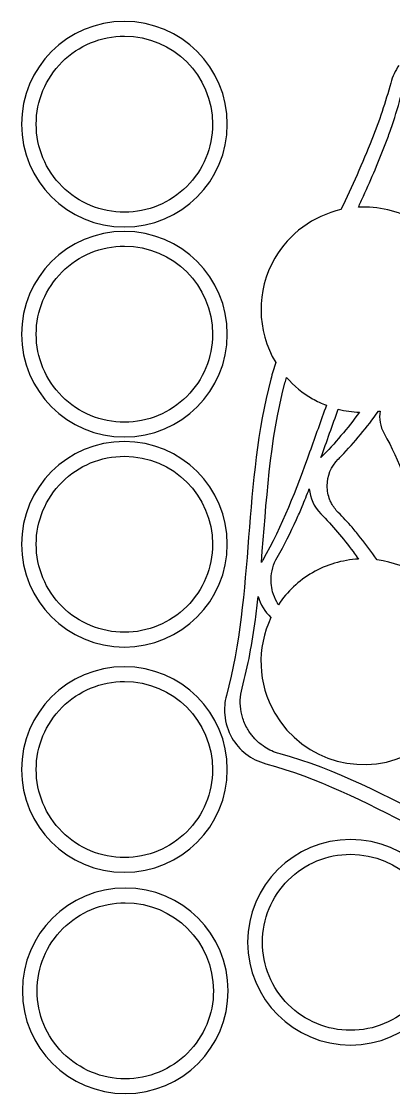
# Model space of a CAD drawing. Extents: x 29 to 400, y 43 to 406.
# Drawn here: x 29.5 to 155.5, y 42.7 to 406.3 of the extents above; entities that cross this region are included whole.
import ezdxf

# ---------------------------------------------------------------- set-up
doc = ezdxf.new("R2010")
doc.units = 0
doc.layers.add('fond_petit_avec_fusion_des_photos', color=7, linetype='CONTINUOUS')
doc.layers.add('rondelles', color=7, linetype='CONTINUOUS')

msp = doc.modelspace()

# ---------------------------------------------------------------- linework, layer by layer
at = {"layer": 'fond_petit_avec_fusion_des_photos', "color": 7}
for p, q in [((148.140745, 366.255608), (148.140745, 366.255044)), ((119.244401, 285.59297), (119.244401, 285.592984)), ((136.784072, 274.802392), (136.784072, 274.802392)), ((150.96407, 274.144281), (150.964084, 274.143138)), ((127.080478, 260.250309), (127.080478, 260.249744)), ((137.75585, 258.864581), (137.75585, 258.865145)), ((126.952045, 247.773566), (126.952045, 247.774102)), ((109.628398, 211.296341), (109.628452, 211.296877)), ((115.916716, 209.434888), (115.916716, 209.434888)), ((98.298756, 171.106655), (98.298756, 171.106655)), ((108.043102, 163.531331), (108.043102, 163.531331)), ((109.915043, 161.670978), (109.914478, 161.670978)), ((111.317349, 160.581205), (111.316784, 160.581205)), ((116.196169, 158.157509), (116.195605, 158.157509))]:
    msp.add_line(p, q, dxfattribs=at)
for points in [[(157.331709, 391.419688), (156.091783, 389.651661), (155.133777, 387.637309), (154.540907, 385.42467)], [(154.540907, 385.42467), (152.800025, 378.927606), (150.610799, 372.553493), (148.140745, 366.255608)], [(154.543153, 369.718907), (155.784934, 373.302613), (156.91124, 376.917555), (157.890684, 380.572886)], [(152.885648, 365.127834), (153.457569, 366.65285), (154.010961, 368.183034), (154.543153, 369.718907)], [(148.140745, 366.255044), (144.995852, 358.236569), (141.394646, 350.342483), (137.688049, 342.478375)], [(145.292106, 347.02758), (148.012483, 353.009029), (150.597972, 359.027776), (152.885648, 365.127834)], [(143.583891, 343.314041), (144.157776, 344.550721), (144.728384, 345.788091), (145.292106, 347.02758)], [(137.688049, 342.478375), (128.23645, 340.333358), (120.104559, 334.350226), (115.244217, 325.965067)], [(162.862093, 338.724072), (157.015405, 342.086899), (150.318687, 343.681328), (143.583891, 343.314041)], [(115.244217, 325.965067), (108.934593, 315.00309), (109.057789, 301.483406), (115.566128, 290.638231)], [(115.566128, 290.638231), (114.986068, 288.762915), (114.437849, 286.878735), (113.93012, 284.983863)], [(113.93012, 284.983863), (104.653199, 250.361967), (108.163899, 212.344091), (98.879189, 177.693129)], [(110.718202, 222.773167), (112.464413, 243.330886), (113.464856, 264.080753), (118.721849, 283.700094)], [(118.721849, 283.700094), (118.891233, 284.332243), (119.066355, 284.963162), (119.244401, 285.59297)], [(119.244401, 285.592984), (121.74784, 282.71457), (124.706779, 280.266601), (128.003213, 278.346705)], [(128.003213, 278.346705), (129.529411, 277.482367), (131.118669, 276.734449), (132.757443, 276.109324)], [(132.757443, 276.109324), (130.827478, 270.844917), (128.973447, 265.536884), (127.080478, 260.250309)], [(130.919141, 258.420826), (132.883337, 263.87648), (134.79338, 269.363007), (136.784072, 274.802392)], [(143.955934, 273.734689), (139.906993, 268.336444), (135.642646, 263.151121), (130.919141, 258.420826)], [(136.784072, 274.802392), (139.131077, 274.198149), (141.534697, 273.840313), (143.955934, 273.734689)], [(137.75585, 258.865145), (142.334451, 263.573224), (146.462423, 268.727367), (150.397972, 274.072071)], [(150.397972, 274.072071), (150.586865, 274.094596), (150.775571, 274.118667), (150.96407, 274.144281)], [(150.964084, 274.143138), (150.498691, 271.621956), (150.894875, 268.927132), (152.283143, 266.522587)], [(152.283143, 266.522587), (162.90213, 248.129948), (165.574401, 225.241785), (176.173364, 206.883853)], [(127.080478, 260.249744), (122.550535, 247.598811), (117.787191, 235.078039), (111.170201, 223.61708)], [(136.770827, 257.865779), (137.10138, 258.196329), (137.429926, 258.529442), (137.75585, 258.864581)], [(133.007681, 248.80876), (133.00767, 252.082752), (134.262117, 255.357066), (136.770827, 257.865779)], [(124.533313, 241.791226), (125.36514, 243.770882), (126.168745, 245.76628), (126.952045, 247.773566)], [(126.952045, 247.774102), (127.195484, 244.690246), (128.498408, 241.673039), (130.867325, 239.304128)], [(133.948605, 243.993894), (133.321408, 245.535174), (133.007679, 247.171758), (133.007681, 248.80876)], [(134.477771, 242.857289), (134.281774, 243.229156), (134.105404, 243.608576), (133.948605, 243.993894)], [(122.611224, 237.365518), (123.269643, 238.830559), (123.909441, 240.306485), (124.533313, 241.791226)], [(136.770827, 239.752294), (135.830062, 240.693054), (135.065764, 241.741684), (134.477771, 242.857289)], [(116.093105, 224.518345), (118.491181, 228.671931), (120.635962, 232.970401), (122.611224, 237.365518)], [(130.867325, 239.304128), (134.82824, 235.343213), (138.413425, 231.013119), (141.786901, 226.475694)], [(141.425289, 234.732376), (139.931191, 236.462114), (138.383806, 238.139312), (136.770827, 239.752294)], [(144.346179, 231.206803), (143.39386, 232.402883), (142.421356, 233.579216), (141.425289, 234.732376)], [(149.848409, 223.822724), (148.075142, 226.34353), (146.250818, 228.814639), (144.346179, 231.206803)], [(141.786901, 226.475694), (142.268826, 225.827492), (142.746849, 225.175073), (143.220612, 224.518881)], [(110.937588, 223.197051), (110.862471, 223.056344), (110.789342, 222.914987), (110.718202, 222.773167)], [(111.170201, 223.61708), (111.089801, 223.477826), (111.012704, 223.337761), (110.937588, 223.197051)], [(114.026597, 217.238445), (114.093312, 219.715233), (114.762638, 222.213913), (116.093105, 224.518345)], [(143.628511, 223.946168), (138.12808, 223.661574), (132.773366, 222.077658), (128.003213, 219.324228)], [(143.220612, 224.518881), (143.357679, 224.32903), (143.492073, 224.136634), (143.628511, 223.946168)], [(149.949834, 223.676651), (149.915801, 223.725123), (149.882482, 223.774289), (149.848409, 223.822724)], [(175.621583, 206.566381), (170.19133, 215.952203), (160.702548, 222.276494), (149.949834, 223.676651)], [(128.003213, 219.324228), (123.385564, 216.641275), (119.446106, 212.933214), (116.488876, 208.486226)], [(114.058567, 215.756779), (114.024162, 216.248613), (114.013254, 216.743086), (114.026597, 217.238445)], [(114.54474, 212.850765), (114.29052, 213.799511), (114.127382, 214.773121), (114.058567, 215.756779)], [(109.181361, 207.351298), (109.338257, 208.66428), (109.486706, 209.979379), (109.628398, 211.296341)], [(109.628452, 211.296877), (110.391281, 208.605409), (111.863886, 206.114572), (113.963207, 204.11785)], [(115.916716, 209.434888), (115.322243, 210.517549), (114.862508, 211.664839), (114.54474, 212.850765)], [(108.684718, 203.419491), (108.859518, 204.72776), (109.024468, 206.038315), (109.181361, 207.351298)], [(116.488876, 208.486226), (116.287773, 208.79684), (116.094039, 209.111969), (115.916716, 209.434888)], [(113.963207, 204.11785), (109.031481, 193.761319), (109.510507, 181.641397), (115.244231, 171.706405)], [(104.206094, 180.219921), (106.240061, 187.810796), (107.635906, 195.56979), (108.684718, 203.419491)], [(103.889144, 172.107133), (103.397849, 174.7156), (103.470843, 177.475959), (104.206094, 180.219921)], [(98.879189, 177.693129), (98.286265, 175.480309), (98.108787, 173.257809), (98.298756, 171.106655)], [(98.298756, 171.106655), (98.54307, 168.341075), (99.39493, 165.693774), (100.75387, 163.34004)], [(104.299247, 170.392858), (104.135372, 170.955666), (103.998319, 171.527476), (103.889144, 172.107133)], [(115.244231, 171.706405), (124.870327, 155.033925), (146.189448, 149.321562), (162.862065, 158.947421)], [(106.014077, 166.375594), (105.285881, 167.636874), (104.708935, 168.98584), (104.299247, 170.392858)], [(106.959411, 164.906063), (106.620891, 165.380818), (106.305356, 165.871094), (106.014077, 166.375594)], [(107.790093, 163.836695), (107.501126, 164.184139), (107.221246, 164.538864), (106.959411, 164.906063)], [(108.043102, 163.531331), (107.956277, 163.631209), (107.874649, 163.735039), (107.790093, 163.836695)], [(100.75387, 163.34004), (103.169915, 159.155334), (107.188872, 155.897304), (112.246709, 154.542073)], [(109.914478, 161.670978), (109.243571, 162.24722), (108.618491, 162.869491), (108.043102, 163.531331)], [(111.316784, 160.581205), (110.829748, 160.922722), (110.362286, 161.286846), (109.915043, 161.670978)], [(116.195605, 158.157509), (114.414213, 158.732283), (112.778709, 159.556598), (111.317349, 160.581205)], [(117.09851, 157.890724), (116.793795, 157.972371), (116.492932, 158.061779), (116.196169, 158.157509)], [(171.182098, 134.254613), (153.476494, 143.266279), (135.91713, 152.848288), (117.09851, 157.890724)], [(112.246709, 154.542073), (146.934163, 145.247592), (177.49557, 121.076642), (212.117548, 111.799743)]]:
    msp.add_open_spline(points, degree=3, dxfattribs=at)
at = {"layer": 'rondelles', "color": 7}
for p, q in [((64.324337, 406.306817), (64.324337, 406.306817)), ((64.324337, 401.30677), (64.324337, 401.30677)), ((64.324337, 335.095216), (64.324337, 335.095216)), ((64.324337, 330.095169), (64.324337, 330.095169)), ((64.324337, 263.833964), (64.324337, 263.833964)), ((64.324337, 258.833917), (64.324337, 258.833917)), ((64.324337, 187.428339), (64.324337, 187.428339)), ((64.324337, 182.428265), (64.324337, 182.428265)), ((140.933495, 128.841885), (140.933495, 128.841885)), ((140.933495, 123.84181), (140.933495, 123.84181)), ((64.627187, 112.395836), (64.627187, 112.395836)), ((64.627187, 107.395762), (64.627187, 107.395762))]:
    msp.add_line(p, q, dxfattribs=at)
for points in [[(64.324337, 406.306817), (45.072326, 406.306809), (29.465485, 390.699981), (29.465462, 371.44797)], [(99.183184, 371.44797), (99.183161, 390.69997), (83.576337, 406.306793), (64.324337, 406.306817)], [(43.210657, 392.561493), (48.810379, 398.161115), (56.405205, 401.306889), (64.324337, 401.30677)], [(64.324337, 401.30677), (80.814866, 401.306705), (94.18306, 387.938498), (94.18311, 371.44797)], [(34.465, 371.44797), (34.465024, 379.367101), (37.610935, 386.961872), (43.210657, 392.561493)], [(29.465462, 371.44797), (29.46549, 352.195962), (45.07233, 336.589139), (64.324337, 336.589131)], [(43.21048, 350.334123), (37.610744, 355.933853), (34.464892, 363.528751), (34.465, 371.44797)], [(64.324337, 336.589131), (83.576334, 336.589154), (99.183156, 352.195973), (99.183184, 371.44797)], [(94.18311, 371.44797), (94.183218, 363.528849), (91.037444, 355.934036), (85.43783, 350.334323)], [(64.324337, 341.588669), (56.405119, 341.588551), (48.810216, 344.734394), (43.21048, 350.334123)], [(85.43783, 350.334323), (79.838215, 344.734609), (72.243458, 341.588701), (64.324337, 341.588669)], [(64.324337, 335.095216), (45.072326, 335.095208), (29.465485, 319.48838), (29.465462, 300.236369)], [(99.183184, 300.236369), (99.183161, 319.488369), (83.576337, 335.095192), (64.324337, 335.095216)], [(43.210657, 321.349892), (48.810379, 326.949514), (56.405205, 330.095288), (64.324337, 330.095169)], [(64.324337, 330.095169), (80.814866, 330.095104), (94.18306, 316.726897), (94.18311, 300.236369)], [(34.465, 300.236369), (34.465024, 308.155501), (37.610935, 315.750271), (43.210657, 321.349892)], [(29.465462, 300.236369), (29.465485, 280.984358), (45.072326, 265.377529), (64.324337, 265.377522)], [(43.210477, 279.122517), (37.61074, 284.722248), (34.46489, 292.317149), (34.465, 300.236369)], [(64.324337, 265.377522), (83.576337, 265.377545), (99.183161, 280.984369), (99.183184, 300.236369)], [(94.18311, 300.236369), (94.18322, 292.317247), (91.037447, 284.722432), (85.437833, 279.122716)], [(64.324337, 270.37706), (56.405117, 270.376942), (48.810214, 273.522785), (43.210477, 279.122517)], [(85.437833, 279.122716), (79.838218, 273.523001), (72.243459, 270.377092), (64.324337, 270.37706)], [(64.324337, 263.833964), (45.072327, 263.833956), (29.465487, 248.227129), (29.465462, 228.975119)], [(99.183184, 228.975119), (99.183159, 248.227118), (83.576336, 263.83394), (64.324337, 263.833964)], [(43.210658, 250.088641), (48.81038, 255.688262), (56.405206, 258.834035), (64.324337, 258.833917)], [(64.324337, 258.833917), (80.814865, 258.833852), (94.183058, 245.465647), (94.18311, 228.975119)], [(34.465, 228.975119), (34.465025, 236.894251), (37.610936, 244.48902), (43.210658, 250.088641)], [(29.465462, 228.975119), (29.465485, 209.723108), (45.072326, 194.11628), (64.324337, 194.116272)], [(43.210477, 207.861267), (37.61074, 213.460999), (34.46489, 221.055899), (34.465, 228.975119)], [(64.324337, 194.116272), (83.576337, 194.116296), (99.183161, 209.723119), (99.183184, 228.975119)], [(94.18311, 228.975119), (94.18322, 221.055997), (91.037447, 213.461182), (85.437833, 207.861467)], [(64.324337, 199.115811), (56.405117, 199.115692), (48.810214, 202.261536), (43.210477, 207.861267)], [(85.437833, 207.861467), (79.838218, 202.261752), (72.243459, 199.115842), (64.324337, 199.115811)], [(64.324337, 187.428339), (45.072315, 187.428332), (29.46547, 171.821486), (29.465462, 152.569464)], [(99.183184, 152.569464), (99.183177, 171.821475), (83.576348, 187.428316), (64.324337, 187.428339)], [(43.210657, 173.682988), (48.810379, 179.282609), (56.405205, 182.428383), (64.324337, 182.428265)], [(64.324337, 182.428265), (80.814866, 182.428199), (94.18306, 169.059993), (94.18311, 152.569464)], [(34.465, 152.569464), (34.465024, 160.488596), (37.610935, 168.083366), (43.210657, 173.682988)], [(29.465462, 152.569464), (29.465501, 133.317464), (45.072337, 117.710653), (64.324337, 117.710645)], [(43.210487, 131.45563), (37.610751, 137.055356), (34.464897, 144.650249), (34.465, 152.569464)], [(64.324337, 117.710645), (83.576326, 117.710668), (99.183145, 133.317475), (99.183184, 152.569464)], [(94.18311, 152.569464), (94.183213, 144.650347), (91.037436, 137.055539), (85.437823, 131.45583)], [(64.324337, 122.710184), (56.405122, 122.710065), (48.810223, 125.855905), (43.210487, 131.45563)], [(85.437823, 131.45583), (79.838209, 125.856121), (72.243454, 122.710215), (64.324337, 122.710184)], [(140.933495, 128.841885), (121.681473, 128.841877), (106.074627, 113.235031), (106.074619, 93.983009)], [(175.792342, 93.983009), (175.792334, 113.23502), (160.185506, 128.841861), (140.933495, 128.841885)], [(119.819814, 115.096533), (125.419536, 120.696154), (133.014363, 123.841928), (140.933495, 123.84181)], [(140.933495, 123.84181), (157.424023, 123.841745), (170.792217, 110.473538), (170.792267, 93.983009)], [(111.074158, 93.983009), (111.074182, 101.902141), (114.220092, 109.496911), (119.819814, 115.096533)], [(64.627187, 112.395836), (45.375165, 112.395828), (29.76832, 96.788983), (29.768312, 77.536961)], [(99.486034, 77.536961), (99.486026, 96.788972), (83.879198, 112.395813), (64.627187, 112.395836)], [(43.513506, 98.650484), (49.113229, 104.250106), (56.708055, 107.39588), (64.627187, 107.395762)], [(64.627187, 107.395762), (81.117716, 107.395696), (94.48591, 94.027489), (94.48596, 77.536961)], [(34.76785, 77.536961), (34.767874, 85.456093), (37.913784, 93.050863), (43.513506, 98.650484)], [(106.074619, 93.983009), (106.074658, 74.731009), (121.681495, 59.124198), (140.933495, 59.12419)], [(119.819634, 72.869157), (114.219898, 78.468889), (111.074047, 86.063789), (111.074158, 93.983009)], [(140.933495, 59.12419), (160.185484, 59.124214), (175.792303, 74.73102), (175.792342, 93.983009)], [(29.768312, 77.536961), (29.768335, 58.28495), (45.375176, 42.678122), (64.627187, 42.678114)], [(43.513327, 56.423109), (37.91359, 62.02284), (34.767739, 69.617741), (34.76785, 77.536961)], [(64.627187, 42.678114), (83.879187, 42.678137), (99.486011, 58.284961), (99.486034, 77.536961)], [(94.48596, 77.536961), (94.48607, 69.617839), (91.340297, 62.023024), (85.740682, 56.423308)], [(140.933495, 64.123701), (133.014275, 64.123582), (125.419371, 67.269426), (119.819634, 72.869157)], [(162.04699, 72.869357), (156.447375, 67.269642), (148.852617, 64.123732), (140.933495, 64.123701)], [(64.627187, 47.677652), (56.707967, 47.677534), (49.113064, 50.823377), (43.513327, 56.423109)], [(85.740682, 56.423308), (80.141068, 50.823593), (72.546309, 47.677684), (64.627187, 47.677652)]]:
    msp.add_open_spline(points, degree=3, dxfattribs=at)

doc.saveas('drawing.dxf')
